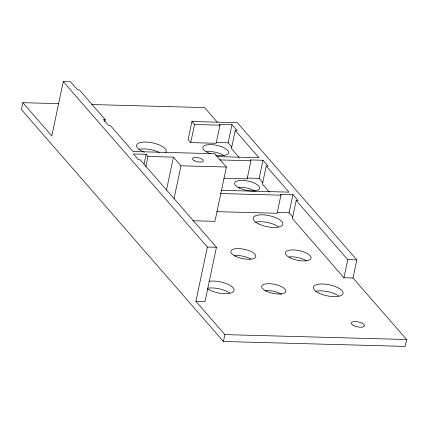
<?xml version="1.0" encoding="UTF-8"?>
<svg xmlns="http://www.w3.org/2000/svg" width="428" height="428" viewBox="0 0 428 428"><rect width="100%" height="100%" fill="white"/><g stroke="black" fill="none" stroke-linecap="round" stroke-linejoin="round"><path stroke-width="0.64" d="M58.93 103.651L22.85 102.677L21.4 109.563L223.427 341.49L405.15 346.391L406.6 339.511L353.014 277.997L343.93 277.751L292.372 218.564L296.192 200.454L298.006 200.502L292.939 194.681L280.217 194.339L280.945 195.173L277.125 213.278L216.852 211.657M104.812 121.536L105.224 119.594L79.298 89.832L77.484 89.784L70.529 81.807L63.264 81.609L51.815 135.933L22.85 102.677M144.059 164.004L146.103 154.305L133.381 153.962L138.453 159.778L140.266 159.831L216.445 247.282L204.996 301.606L195.912 301.36L207.355 247.036L63.264 81.609M145.804 166.813L147.986 156.466L146.103 154.305M166.476 190.134L173.426 157.151L147.986 156.466M174.009 198.779L180.958 165.797L173.426 157.151M353.014 277.997L356.834 259.887L237.358 122.724L191.926 121.499L188.106 139.608L190.717 142.599L216.156 143.284L219.971 125.179L219.248 124.345L231.971 124.687L237.037 130.508L235.223 130.46L231.404 148.564L239.177 157.488M190.717 142.599L194.531 124.489L191.926 121.499M231.955 147.162L228.156 142.797L231.971 124.687M105.224 119.594L103.405 119.546L108.471 125.367L110.29 125.415L133.028 151.517L214.803 153.722L226.391 167.022L214.942 221.346L192.894 220.752M269.394 192.177L262.396 184.147L266.211 166.037L268.03 166.085L262.963 160.27L250.241 159.928L250.963 160.757L247.149 178.867L223.855 178.235M223.427 341.49L224.877 334.61L195.912 301.36M262.947 182.74L259.143 178.374L262.963 160.27M292.923 217.156L289.125 212.791L292.939 194.681M343.93 277.751L347.745 259.641L296.192 200.454M91.667 104.534L204.573 107.578L217.301 122.189M194.531 124.489L219.971 125.179M216.07 142.471L228.156 142.797M216.91 156.589L258.967 157.718L235.223 130.46M219.687 159.911L250.963 160.757M180.958 165.797L226.391 167.022M247.058 178.048L259.143 178.374M221.137 190.31L288.948 192.14L266.211 166.037M220.666 193.547L280.945 195.173M277.039 212.465L289.125 212.791M207.355 247.036L216.445 247.282M347.745 259.641L356.834 259.887M224.877 334.61L406.6 339.511M210.597 153.743A13.156 4.885 11.9 0 1 206.692 144.899A13.156 4.885 11.9 0 1 227.691 150.415A13.156 4.885 11.9 0 1 215.525 155.038M206.526 151.587A13.156 4.885 11.9 0 1 224.181 155.583M209.137 281.346A15.146 5.623 11.9 0 1 230.489 285.674A15.146 5.623 11.9 0 1 228.52 293.528A15.146 5.623 11.9 0 1 207.307 288.654M289.05 256.907A13.156 4.885 11.9 0 1 306.705 260.903M207.125 288.333A15.146 5.623 11.9 0 1 229.686 292.982M138.742 149.442A15.146 5.623 11.9 0 1 159.125 152.4M265.039 290.671A12.359 4.59 11.9 0 1 281.517 294.357M255.388 222.234A15.146 5.623 11.9 0 1 278.478 226.76M234.389 255.591A12.754 4.735 11.9 0 1 250.851 259.068M238.187 187.362A12.706 4.719 11.9 0 1 255.136 191.156M315.629 291.398A15.146 5.623 11.9 0 1 338.725 295.919M144.327 152.133A15.146 5.623 11.9 0 1 137.886 143.508A15.146 5.623 11.9 0 1 156.841 144.017A15.146 5.623 11.9 0 1 165.481 152.705M235.571 256.319A12.754 4.735 11.9 0 0 255.714 256.864A12.754 4.735 11.9 0 0 238.69 248.609A12.754 4.735 11.9 0 0 235.571 256.319M258.801 223.988A15.146 5.623 11.9 0 0 282.726 224.636A15.146 5.623 11.9 0 0 262.508 214.835A15.146 5.623 11.9 0 0 258.801 223.988M266.227 291.158A12.359 4.59 11.9 0 0 285.744 291.687A12.359 4.59 11.9 0 0 269.249 283.694A12.359 4.59 11.9 0 0 266.227 291.158M290.221 257.875A13.156 4.885 11.9 0 0 310.995 258.437A13.156 4.885 11.9 0 0 293.442 249.925A13.156 4.885 11.9 0 0 290.221 257.875M319.047 293.153A15.146 5.623 11.9 0 0 342.967 293.795A15.146 5.623 11.9 0 0 322.755 283.999A15.146 5.623 11.9 0 0 319.047 293.153M353.828 325.665A6.778 2.515 11.9 0 0 364.528 325.954A6.778 2.515 11.9 0 0 355.481 321.572A6.778 2.515 11.9 0 0 353.828 325.665M239.375 188.063A12.706 4.719 11.9 0 0 259.438 188.604A12.706 4.719 11.9 0 0 242.483 180.381A12.706 4.719 11.9 0 0 239.375 188.063M194.473 160.81A5.58 2.07 11.9 0 0 203.284 161.046A5.58 2.07 11.9 0 0 195.837 157.44A5.58 2.07 11.9 0 0 194.473 160.81"/></g></svg>
